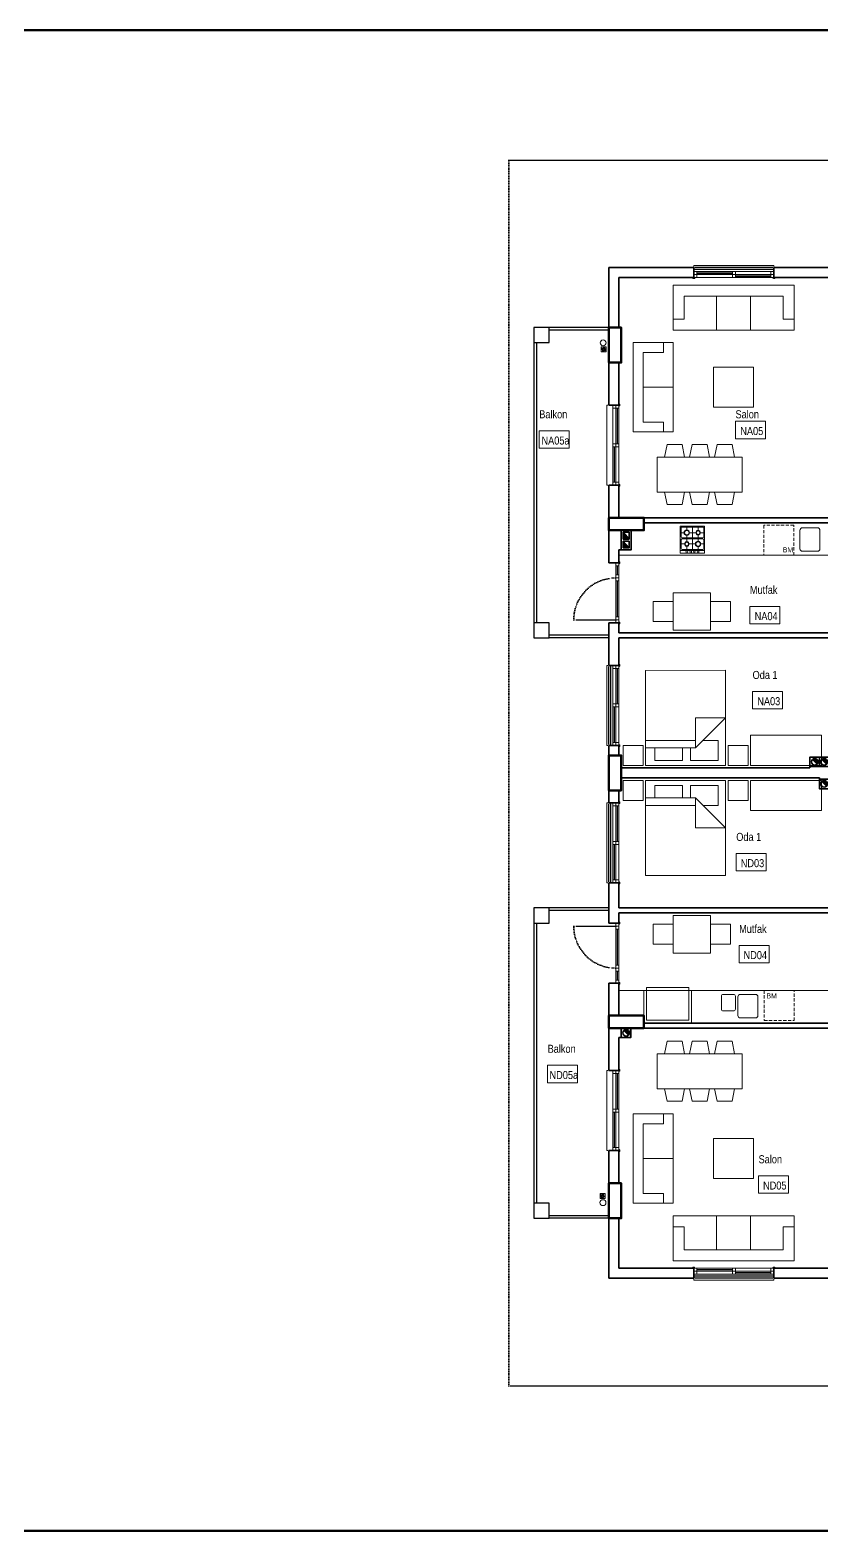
# Model space of a CAD drawing. Header units: millimetres. Extents: x 1811019 to 3717122, y -501178 to -243171.
# Drawn here: x 1863766 to 1865349, y -246506 to -243506 of the extents above; entities that cross this region are included whole.
import ezdxf
from ezdxf.enums import TextEntityAlignment as Align

# ---------------------------------------------------------------- set-up
doc = ezdxf.new("R2010")
doc.units = ezdxf.units.MM
doc.linetypes.add('izdüşüm arka', pattern=[3.175, 0, -3.175])
doc.linetypes.add('izdüşüm ön', pattern=[9.525, 6.35, -3.175])
for name, color, linetype, lineweight in [('a_ba', 6, 'Continuous', 50), ('a_doğrama', 251, 'Continuous', 20), ('a_duvar', 255, 'Continuous', 35), ('a_görünüş', 32, 'Continuous', 25), ('a_görünüş_ince', 8, 'Continuous', 20), ('a_izdüşüm_arka', 255, 'izdüşüm arka', 30), ('a_izdüşüm_ön', 6, 'izdüşüm ön', 9), ('a_not_mahal', 253, 'Continuous', 5), ('a_tefriş', 8, 'Continuous', 20), ('a_çerçeve_line', 7, 'Continuous', 50), ('m_yib', 65, 'Continuous', 20)]:
    doc.layers.add(name, color=color, linetype=linetype, lineweight=lineweight)
doc.styles.get("Standard").update_dxf_attribs({"font": 'ARIALN.TTF'})

# ---------------------------------------------------------------- blocks, each defined once
blk = doc.blocks.new('kapı_120_c_blok')
at = {"layer": 'a_doğrama', "color": 251}
for points in [[(-2, 119), (-2, 122), (0, 122), (0, 118), (-1, 118), (-2, 119)], [(2.5, 114), (2.5, 96)], [(3.5, 114), (3.5, 96)], [(2.5, 84), (2.5, 12)], [(3.5, 84), (3.5, 12)], [(-2, 1), (-2, -2), (0, -2), (0, 2), (-1, 2), (-2, 1)]]:
    blk.add_lwpolyline(points, dxfattribs=at)
for points in [[(0, 114), (6, 114), (6, 120), (0, 120)], [(0, 90), (6, 90), (6, 96), (0, 96)], [(0, 84), (6, 84), (6, 90), (0, 90)], [(0, 6), (6, 6), (6, 12), (0, 12)], [(0, 0), (6, 0), (6, 6), (0, 6)]]:
    blk.add_lwpolyline(points, close=True, dxfattribs=at)
at = {"layer": 'a_görünüş_ince', "color": 251}
for points in [[(0, 114), (0, 96)], [(6, 114), (6, 96)], [(0, 84), (0, 12)], [(6, 84), (6, 12)]]:
    blk.add_lwpolyline(points, dxfattribs=at)
at = {"layer": 'a_izdüşüm_arka', "color": 251}
blk.add_lwpolyline([(6, 6), (90, 6)], dxfattribs=at)
blk.add_arc((6, 6), 84, 0, 90, dxfattribs=at)
blk = doc.blocks.new('160p')
at = {"layer": 'a_doğrama', "color": 251}
for points in [[(-6, -6), (-6, 0), (-12, 0), (-12, -6)], [(0, -6), (0, 0), (-6, 0), (-6, -6)], [(-6, -83), (-6, -77), (-12, -77), (-12, -83)], [(0, -83), (0, -77), (-6, -77), (-6, -83)], [(-6, -160), (-6, -154), (-12, -154), (-12, -160)], [(0, -160), (0, -154), (-6, -154), (-6, -160)]]:
    blk.add_lwpolyline(points, close=True, dxfattribs=at)
for points in [[(2, -1), (2, 2), (0, 2), (0, -2), (1, -2), (2, -1)], [(-9.5, -6), (-9.5, -77)], [(-8.5, -6), (-8.5, -77)], [(-3.5, -83), (-3.5, -154)], [(-2.5, -83), (-2.5, -154)], [(2, -159), (2, -162), (0, -162), (0, -158), (1, -158), (2, -159)]]:
    blk.add_lwpolyline(points, dxfattribs=at)
at = {"layer": 'a_görünüş_ince', "color": 251}
for points in [[(-22, -160), (-24, -160), (-24, 0), (-22, 0)], [(-12, -77), (-12, -6)], [(-6, -77), (-6, -6)], [(-6, -77), (-6, -6)], [(0, -77), (0, -6)], [(-12, -154), (-12, -83)], [(-6, -154), (-6, -83)], [(-6, -154), (-6, -83)], [(0, -154), (0, -83)]]:
    blk.add_lwpolyline(points, dxfattribs=at)
blk = doc.blocks.new('baca_şönt')
at = {"layer": 'a_duvar'}
h = blk.add_hatch(color=256, dxfattribs=at)
h.dxf.hatch_style = 1
h.paths.add_polyline_path([(21.5, -5), (21.5, -17), (35, -17)])
h.paths.add_polyline_path([(4, -5), (4, -17), (17.5, -17)])
for p, q in [((4, -5), (17.5, -17)), ((17.5, -5), (17.5, -17)), ((21.5, -5), (21.5, -17)), ((21.5, -5), (35, -17))]:
    blk.add_line(p, q, dxfattribs=at)
blk.add_lwpolyline([(0, -21), (39, -21), (39, -1), (0, -1)], close=True, dxfattribs=at)
for points in [[(17.5, -5), (4, -5), (4, -17), (17.5, -17)], [(21.5, -17), (35, -17), (35, -5), (21.5, -5)]]:
    blk.add_lwpolyline(points, dxfattribs=at)
blk = doc.blocks.new('baca_müstakil')
at = {"layer": 'a_duvar'}
h = blk.add_hatch(color=256, dxfattribs=at)
h.dxf.hatch_style = 1
h.paths.add_polyline_path([(4.9, -4.9, 0.198912), (3, -9.5, 0.668179), (14.1, -14.1)])
blk.add_line((4.9, -4.9), (14.1, -14.1), dxfattribs=at)
blk.add_lwpolyline([(0, -19), (19, -19), (19, 0), (0, 0)], close=True, dxfattribs=at)
blk.add_circle((9.5, -9.5), 6.5, dxfattribs=at)
blk = doc.blocks.new('A$C2A0A03CE')
at = {"layer": 'a_tefriş'}
for p, q in [((-54, -24.3), (-54, 24.3)), ((-54, 24.3), (0, 24.3)), ((-48.6, 24.3), (-48.6, -24.3)), ((-46.8, 20.7), (-46.8, -20.7)), ((-40, 11.2), (-46.8, 11.2)), ((-25.2, 0), (-46.8, 0)), ((-27, 22.5), (-45, 22.5)), ((-35.6, 22.5), (-35.6, 15.7)), ((-35.6, 6.8), (-35.6, -7.7)), ((-25.2, 11.2), (-31, 11.2)), ((-25.2, -20.7), (-25.2, 20.7)), ((-23.4, -20.7), (-23.4, 20.7)), ((-16.6, 11.2), (-23.4, 11.2)), ((-1.8, 0), (-23.4, 0)), ((-21.6, 22.5), (-3.6, 22.5)), ((-13.1, 22.5), (-13.1, 14.8)), ((-13.1, 7.7), (-13.1, -6.8)), ((-1.8, 11.2), (-9.4, 11.2)), ((-1.8, 20.7), (-1.8, -20.7)), ((0, -24.3), (0, 24.3)), ((-54, -24.3), (0, -24.3)), ((-39.1, -11.3), (-46.8, -11.3)), ((-45, -22.5), (-27, -22.5)), ((-35.6, -14.9), (-35.6, -22.5)), ((-25.2, -11.3), (-31.9, -11.3)), ((-17.5, -11.3), (-23.4, -11.3)), ((-3.6, -22.5), (-21.6, -22.5)), ((-13.1, -15.7), (-13.1, -22.5)), ((-1.8, -11.3), (-8.5, -11.3))]:
    blk.add_line(p, q, dxfattribs=at)
for centre, radius in [((-51.4, 11.2), 1.8), ((-51.4, 3.7), 1.8), ((-35.6, 11.2), 5.4), ((-35.6, 11.2), 4.5), ((-13.1, 11.2), 4.5), ((-13.1, 11.2), 3.6), ((-51.4, -3.5), 1.8), ((-51.4, -11.3), 1.8), ((-35.6, -11.3), 4.5), ((-35.6, -11.3), 3.6), ((-13.1, -11.3), 5.4), ((-13.1, -11.3), 4.5)]:
    blk.add_circle(centre, radius, dxfattribs=at)
for centre, start, end in [((-45, 20.7), 90, 180), ((-27, 20.7), 0, 90), ((-21.6, 20.7), 90, 180), ((-3.6, 20.7), 0, 90), ((-45, -20.7), 180, 270), ((-27, -20.7), 270, 0), ((-21.6, -20.7), 180, 270), ((-3.6, -20.7), 270, 0)]:
    blk.add_arc(centre, 1.8, start, end, dxfattribs=at)
blk = doc.blocks.new('tefriş_koltuk_242x90')
at = {"layer": 'a_tefriş'}
for p, q in [((-34, -22), (-34, -90)), ((34, -22), (34, -90)), ((-99, -68), (-121, -68)), ((99, -68), (121, -68))]:
    blk.add_line(p, q, dxfattribs=at)
for points in [[(-121, -90), (-121, 0), (121, 0), (121, -90), (-121, -90)], [(-99, -68), (-99, -22), (99, -22), (99, -68)]]:
    blk.add_lwpolyline(points, dxfattribs=at)
blk = doc.blocks.new('tefriş_koltuk_202x90')
at = {"layer": 'a_tefriş'}
for p, q in [((0, -90), (0, -22)), ((-79, -68), (-101, -68)), ((79, -68), (101, -68))]:
    blk.add_line(p, q, dxfattribs=at)
for points in [[(101, -90), (101, 0), (-101, 0), (-101, -90), (101, -90)], [(79, -68), (79, -22), (-79, -22), (-79, -68)]]:
    blk.add_lwpolyline(points, dxfattribs=at)
blk = doc.blocks.new('tefriş_yatak_çift')
at = {"layer": 'a_tefriş'}
for points in [[(-85, -5), (-85, -45), (-125, -45), (-125, -5)], [(80, -195), (80, -5), (-80, -5), (-80, -195)], [(85, -5), (85, -45), (125, -45), (125, -5)]]:
    blk.add_lwpolyline(points, close=True, dxfattribs=at)
for points in [[(-6.3, -40), (-6.3, -15), (-61.3, -15), (-61.3, -40)], [(35, -55), (65, -55), (65, -15), (10, -15), (10, -40)], [(-80, -40), (20, -40), (80, -100), (20, -100), (20, -40)], [(-80, -55), (20, -55)]]:
    blk.add_lwpolyline(points, dxfattribs=at)
blk = doc.blocks.new('tefriş_süzgeç')
at = {"layer": 'a_tefriş'}
for p, q in [((5, 0), (-5, 0)), ((-5, 0), (-5, -10)), ((5, -10), (5, 0)), ((-5, -10), (5, -10)), ((-3.6, -5.1), (-4.1, -5.1)), ((-2.6, -5.1), (-3.1, -5.1)), ((-2.5, -2.5), (-2.9, -2.2)), ((-2.6, -7.6), (-2.9, -7.9)), ((-2, -3.3), (-2.3, -3)), ((-1.9, -6.9), (-2.2, -7.2)), ((-1.6, -5.1), (-2.1, -5.1)), ((-1.2, -3.9), (-1.5, -3.6)), ((-1.2, -6.2), (-1.5, -6.5)), ((-0.2, -2.5), (-0.2, -2)), ((-0.1, -1.5), (-0.1, -1)), ((-0.1, -3), (-0.1, -3.5)), ((-0.1, -6.6), (-0.1, -7.1)), ((-0.1, -7.6), (-0.1, -8.1)), ((-0.1, -8.6), (-0.1, -9.1)), ((1, -4), (1.4, -3.6)), ((1.1, -6.2), (1.4, -6.5)), ((1.5, -5.1), (2, -5.1)), ((1.7, -3.3), (2.1, -2.9)), ((1.8, -6.9), (2.1, -7.2)), ((2.5, -2.5), (2.8, -2.2)), ((2.5, -5.1), (3, -5.1)), ((2.5, -7.5), (2.8, -7.9)), ((3.5, -5.1), (4, -5.1))]:
    blk.add_line(p, q, dxfattribs=at)
for centre, radius, start, end in [((-0.1, -5.1), 4.06, 134.2896, 180), ((-0.1, -5.1), 3.56, 134.2896, 180), ((-0.1, -5.1), 3.06, 180, 225), ((-0.1, -5.1), 4.06, 225, 270), ((-0.1, -5.1), 2.56, 180, 225), ((-0.1, -5.1), 3.56, 225, 270), ((-0.4, -4.4), 2.4, 84.5943, 143.2016), ((-0.1, -5.1), 2.06, 134.2896, 180), ((-0.1, -5), 2.44, 90.343, 138.1212), ((-0.1, -5.1), 1.56, 134.2896, 180), ((-0.1, -5.1), 2.06, 225, 270), ((-0.1, -5.1), 1.56, 225, 270), ((-0.1, -5.1), 4.06, 45, 90), ((-0.1, -5.1), 3.56, 45, 90), ((-0.1, -5.1), 2.06, 45, 90), ((-0.1, -5.1), 1.56, 45, 90), ((-0.1, -5.1), 2.56, 270, 315.7104), ((-0.1, -5.1), 3.06, 270, 315.7104), ((-0.1, -5.1), 1.56, 314.2896, 360), ((-0.1, -5.1), 2.06, 314.2896, 360), ((-0.1, -5.1), 2.56, 360, 45), ((-0.1, -5.1), 3.06, 360, 45), ((-0.1, -5.1), 3.56, 314.2896, 360), ((-0.1, -5.1), 4.06, 314.2896, 360)]:
    blk.add_arc(centre, radius, start, end, dxfattribs=at)

msp = doc.modelspace()

# ---------------------------------------------------------------- linework, layer by layer
at = {"layer": 'a_ba', "color": 253}
for points in [[(1864922.7, -244171.3), (1864947.7, -244171.3), (1864947.7, -244101.3), (1864922.7, -244101.3)], [(1864922.7, -244481.3), (1864922.7, -244506.3), (1864992.7, -244506.3), (1864992.7, -244481.3)], [(1864922.7, -245026.3), (1864947.7, -245026.3), (1864947.7, -244956.3), (1864922.7, -244956.3)], [(1864922.7, -245476.3), (1864922.7, -245501.3), (1864992.7, -245501.3), (1864992.7, -245476.3)], [(1864922.7, -245881.3), (1864947.7, -245881.3), (1864947.7, -245811.3), (1864922.7, -245811.3)]]:
    msp.add_lwpolyline(points, close=True, dxfattribs=at)
at = {"layer": 'a_duvar'}
for p, q in [((1865092.7, -243981.3), (1864922.7, -243981.3)), ((1864922.7, -243981.3), (1864922.7, -244101.3)), ((1865457.7, -243981.3), (1865252.7, -243981.3)), ((1864942.7, -244001.3), (1865092.7, -244001.3)), ((1864942.7, -244101.3), (1864942.7, -244001.3)), ((1865252.7, -244001.3), (1865402.7, -244001.3)), ((1864922.7, -244121.3), (1864922.7, -244256.3)), ((1864942.7, -244256.3), (1864942.7, -244171.3)), ((1864922.7, -244416.3), (1864922.7, -244571.3)), ((1864942.7, -244481.3), (1864942.7, -244416.3)), ((1865532.7, -244481.3), (1864942.7, -244481.3)), ((1864992.7, -244491.3), (1865532.7, -244491.3)), ((1864942.7, -244571.3), (1864942.7, -244545.3)), ((1864922.7, -244691.3), (1864922.7, -244776.3)), ((1864942.7, -244711.3), (1864942.7, -244691.3)), ((1865532.7, -244711.3), (1864942.7, -244711.3)), ((1864942.7, -244721.3), (1865532.7, -244721.3)), ((1864942.7, -244776.3), (1864942.7, -244721.3)), ((1864922.7, -244936.3), (1864922.7, -245051.3)), ((1864942.7, -244956.3), (1864942.7, -244936.3)), ((1865324.7, -244981.3), (1864947.7, -244981.3)), ((1864947.7, -245001.3), (1865343.7, -245001.3)), ((1864942.7, -245051.3), (1864942.7, -245026.3)), ((1864922.7, -245051.3), (1864942.7, -245051.3)), ((1864922.7, -245211.3), (1864922.7, -245291.3)), ((1864922.7, -245211.3), (1864942.7, -245211.3)), ((1864942.7, -245261.3), (1864942.7, -245211.3)), ((1865532.7, -245261.3), (1864942.7, -245261.3)), ((1864942.7, -245271.3), (1865532.7, -245271.3)), ((1864942.7, -245291.3), (1864942.7, -245271.3)), ((1864922.7, -245411.3), (1864922.7, -245586.3)), ((1864942.7, -245476.3), (1864942.7, -245411.3)), ((1864942.7, -245501.3), (1865532.7, -245501.3)), ((1865522.7, -245491.3), (1864992.7, -245491.3)), ((1864942.7, -245586.3), (1864942.7, -245520.3)), ((1864922.7, -245746.3), (1864922.7, -245861.3)), ((1864942.7, -245811.3), (1864942.7, -245746.3)), ((1864922.7, -245881.3), (1864922.7, -246001.3)), ((1864942.7, -245981.3), (1864942.7, -245881.3)), ((1865092.7, -245981.3), (1864942.7, -245981.3)), ((1865402.7, -245981.3), (1865252.7, -245981.3)), ((1864922.7, -246001.3), (1865092.7, -246001.3)), ((1865252.7, -246001.3), (1865457.7, -246001.3))]:
    msp.add_line(p, q, dxfattribs=at)
for points in [[(1865092.7, -244001.3), (1865092.7, -243981.3)], [(1865252.7, -244001.3), (1865252.7, -243981.3)], [(1864942.7, -244256.3), (1864922.7, -244256.3)], [(1864942.7, -244416.3), (1864922.7, -244416.3)], [(1864947.7, -244545.3), (1864942.7, -244545.3)], [(1864942.7, -244571.3), (1864922.7, -244571.3)], [(1864942.7, -244691.3), (1864922.7, -244691.3)], [(1864922.7, -244776.3), (1864942.7, -244776.3)], [(1864922.7, -244936.3), (1864942.7, -244936.3)], [(1865324.7, -244978.8), (1865324.7, -244981.3)], [(1865343.7, -245003.8), (1865343.7, -245001.3)], [(1864942.7, -245291.3), (1864922.7, -245291.3)], [(1864942.7, -245411.3), (1864922.7, -245411.3)], [(1864947.7, -245520.3), (1864942.7, -245520.3)], [(1864922.7, -245586.3), (1864942.7, -245586.3)], [(1864922.7, -245746.3), (1864942.7, -245746.3)], [(1865092.7, -246001.3), (1865092.7, -245981.3)], [(1865252.7, -246001.3), (1865252.7, -245981.3)]]:
    msp.add_lwpolyline(points, dxfattribs=at)
at = {"layer": 'a_görünüş', "color": 251}
for points in [[(1865250.7, -243981.3), (1865094.7, -243981.3)], [(1865250.7, -243985.3), (1865094.7, -243985.3)], [(1864922.7, -244101.3), (1864803.2, -244101.3)], [(1864922.7, -244106.3), (1864803.2, -244106.3)], [(1864773.2, -244131.3), (1864773.2, -244691.3)], [(1864778.2, -244131.3), (1864778.2, -244691.3)], [(1864922.7, -244716.3), (1864803.2, -244716.3)], [(1864922.7, -244721.3), (1864803.2, -244721.3)], [(1864922.7, -244934.3), (1864922.7, -244778.3)], [(1864926.7, -244934.3), (1864926.7, -244778.3)], [(1864922.7, -245209.3), (1864922.7, -245053.3)], [(1864926.7, -245209.3), (1864926.7, -245053.3)], [(1864922.7, -245261.3), (1864803.2, -245261.3)], [(1864922.7, -245266.3), (1864803.2, -245266.3)], [(1864773.2, -245291.3), (1864773.2, -245851.3)], [(1864778.2, -245291.3), (1864778.2, -245851.3)], [(1864922.7, -245876.3), (1864803.2, -245876.3)], [(1864922.7, -245881.3), (1864803.2, -245881.3)], [(1865250.7, -245997.3), (1865094.7, -245997.3)], [(1865250.7, -246001.3), (1865094.7, -246001.3)]]:
    msp.add_lwpolyline(points, dxfattribs=at)
for points in [[(1864773.2, -244131.3), (1864803.2, -244131.3), (1864803.2, -244101.3), (1864773.2, -244101.3)], [(1864773.2, -244721.3), (1864803.2, -244721.3), (1864803.2, -244691.3), (1864773.2, -244691.3)], [(1864773.2, -245291.3), (1864803.2, -245291.3), (1864803.2, -245261.3), (1864773.2, -245261.3)], [(1864773.2, -245881.3), (1864803.2, -245881.3), (1864803.2, -245851.3), (1864773.2, -245851.3)]]:
    msp.add_lwpolyline(points, close=True, dxfattribs=at)
at = {"layer": 'a_izdüşüm_arka'}
msp.add_lwpolyline([(1864722.7, -243766.3), (1867202.7, -243766.3), (1867202.7, -246216.3), (1864722.7, -246216.3)], close=True, dxfattribs=at)
at = {"layer": 'a_izdüşüm_ön', "color": 251}
for points in [[(1865292.2, -244556.3), (1865292.2, -244496.3), (1865232.2, -244496.3), (1865232.2, -244556.3)], [(1865233.2, -245426.3), (1865233.2, -245486.3), (1865293.2, -245486.3), (1865293.2, -245426.3)]]:
    msp.add_lwpolyline(points, close=True, dxfattribs=at)
at = {"layer": 'a_not_mahal'}
for points in [[(1865235.9, -244288.5), (1865175.9, -244288.5), (1865175.9, -244323.5), (1865235.9, -244323.5)], [(1864843.7, -244307.5), (1864783.7, -244307.5), (1864783.7, -244342.5), (1864843.7, -244342.5)], [(1865264.7, -244658.5), (1865204.7, -244658.5), (1865204.7, -244693.5), (1865264.7, -244693.5)], [(1865270, -244828.5), (1865210, -244828.5), (1865210, -244863.5), (1865270, -244863.5)], [(1865237.4, -245152.2), (1865177.4, -245152.2), (1865177.4, -245187.2), (1865237.4, -245187.2)], [(1865243.1, -245336), (1865183.1, -245336), (1865183.1, -245371), (1865243.1, -245371)], [(1864860.4, -245575.7), (1864800.4, -245575.7), (1864800.4, -245610.7), (1864860.4, -245610.7)], [(1865282, -245796.5), (1865222, -245796.5), (1865222, -245831.5), (1865282, -245831.5)]]:
    msp.add_lwpolyline(points, close=True, dxfattribs=at)
at = {"layer": 'a_tefriş'}
for p, q in [((1864944.7, -244556.3), (1865437.7, -244556.3)), ((1865530.7, -245426.3), (1864944.7, -245426.3))]:
    msp.add_line(p, q, dxfattribs=at)
for points in [[(1865132.1, -244180.4), (1865212.1, -244180.4), (1865212.1, -244260.4), (1865132.1, -244260.4)], [(1865019.2, -244360), (1865189.2, -244360), (1865189.2, -244430), (1865019.2, -244430)], [(1865051.2, -244688.8), (1865051.2, -244648.8), (1865011.2, -244648.8), (1865011.2, -244688.8)], [(1865126.2, -244706.3), (1865126.2, -244631.3), (1865051.2, -244631.3), (1865051.2, -244706.3)], [(1865166.2, -244688.8), (1865126.2, -244688.8), (1865126.2, -244648.8), (1865166.2, -244648.8)], [(1865347.7, -244916.2), (1865347.7, -244976.2), (1865206.1, -244976.2), (1865206.1, -244916.2)], [(1865347.7, -245066.3), (1865347.7, -245006.3), (1865206.1, -245006.3), (1865206.1, -245066.3)], [(1865126.2, -245351.3), (1865126.2, -245276.3), (1865051.2, -245276.3), (1865051.2, -245351.3)], [(1865051.2, -245333.8), (1865051.2, -245293.8), (1865011.2, -245293.8), (1865011.2, -245333.8)], [(1865166.2, -245333.8), (1865126.2, -245333.8), (1865126.2, -245293.8), (1865166.2, -245293.8)], [(1865019.2, -245622.6), (1865189.2, -245622.6), (1865189.2, -245552.6), (1865019.2, -245552.6)], [(1865132.1, -245802.1), (1865212.1, -245802.1), (1865212.1, -245722.1), (1865132.1, -245722.1)]]:
    msp.add_lwpolyline(points, close=True, dxfattribs=at)
for points in [[(1865074.2, -244360), (1865069.2, -244335), (1865039.2, -244335), (1865034.2, -244360)], [(1865124.2, -244360), (1865119.2, -244335), (1865089.2, -244335), (1865084.2, -244360)], [(1865174.2, -244360), (1865169.2, -244335), (1865139.2, -244335), (1865134.2, -244360)], [(1865074.2, -244430), (1865069.2, -244455), (1865039.2, -244455), (1865034.2, -244430)], [(1865124.2, -244430), (1865119.2, -244455), (1865089.2, -244455), (1865084.2, -244430)], [(1865174.2, -244430), (1865169.2, -244455), (1865139.2, -244455), (1865134.2, -244430)], [(1864992.7, -245474.3), (1864992.7, -245426.3)], [(1864997.7, -245485.3), (1864997.7, -245420.3), (1865082.7, -245420.3), (1865082.7, -245485.3), (1864997.7, -245485.3), (1864997.7, -245426.3), (1865082.7, -245426.3)], [(1865087.7, -245426.3), (1865087.7, -245489.3)], [(1865074.2, -245552.6), (1865069.2, -245527.6), (1865039.2, -245527.6), (1865034.2, -245552.6)], [(1865124.2, -245552.6), (1865119.2, -245527.6), (1865089.2, -245527.6), (1865084.2, -245552.6)], [(1865174.2, -245552.6), (1865169.2, -245527.6), (1865139.2, -245527.6), (1865134.2, -245552.6)], [(1865074.2, -245622.6), (1865069.2, -245647.6), (1865039.2, -245647.6), (1865034.2, -245622.6)], [(1865124.2, -245622.6), (1865119.2, -245647.6), (1865089.2, -245647.6), (1865084.2, -245622.6)], [(1865174.2, -245622.6), (1865169.2, -245647.6), (1865139.2, -245647.6), (1865134.2, -245622.6)]]:
    msp.add_lwpolyline(points, dxfattribs=at)
for points in [[(1865344.7, -244506.4, 0.414214), (1865339.7, -244501.4), (1865309.7, -244501.4, 0.414214), (1865304.7, -244506.4), (1865304.7, -244543.4, 0.414214), (1865309.7, -244548.4), (1865339.7, -244548.4, 0.414214), (1865344.7, -244543.4), (1865344.7, -244506.4)], [(1865147.7, -245463.5, 0.414214), (1865151.2, -245467), (1865172.2, -245467, 0.414214), (1865175.7, -245463.5), (1865175.7, -245437.6, 0.414214), (1865172.2, -245434.1), (1865151.2, -245434.1, 0.414214), (1865147.7, -245437.6), (1865147.7, -245463.5)], [(1865180.7, -245476.1, 0.414214), (1865185.7, -245481.1), (1865215.7, -245481.1, 0.414214), (1865220.7, -245476.1), (1865220.7, -245439.1, 0.414214), (1865215.7, -245434.1), (1865185.7, -245434.1, 0.414214), (1865180.7, -245439.1), (1865180.7, -245476.1)]]:
    msp.add_lwpolyline(points, format="xyb", dxfattribs=at)
at = {"layer": 'a_çerçeve_line'}
msp.add_lwpolyline([(1872123.9, -246506.5), (1872123.9, -243506.5), (1853005.4, -243506.5), (1853005.4, -246506.5)], close=True, dxfattribs=at)
at = {"layer": 'm_yib'}
for centre in [(1864911.3, -244131.7), (1864911, -245850.2)]:
    msp.add_circle(centre, 5.92, dxfattribs=at)

# ---------------------------------------------------------------- block references
at = {"xscale": -1}
msp.add_blockref('kapı_120_c_blok', (1864942.7, -244691.3), dxfattribs=at)
at = {"rotation": 180}
msp.add_blockref('kapı_120_c_blok', (1864942.7, -245291.3), dxfattribs=at)
at = {"layer": 'a_duvar', "xscale": -1}
for name, p, rotation in [('160p', (1865092.7, -244001.3), 90), ('160p', (1864942.7, -244416.3), 180), ('baca_şönt', (1864968.7, -244545.3), 270), ('160p', (1864942.7, -244936.3), 180), ('baca_müstakil', (1865324.7, -244959.8), 90), ('baca_müstakil', (1865343.7, -244959.8), 90), ('baca_müstakil', (1865343.7, -245003.8), 90), ('160p', (1864942.7, -245211.3), 180), ('baca_müstakil', (1864947.7, -245501.3), 90), ('160p', (1864942.7, -245746.3), 180), ('160p', (1865252.7, -245981.3), 270)]:
    msp.add_blockref(name, p, dxfattribs=dict(at, rotation=rotation))
at = {"layer": 'a_tefriş', "xscale": -1}
msp.add_blockref('tefriş_koltuk_242x90', (1865172.1, -244016.3), dxfattribs=at)
at = {"layer": 'a_tefriş'}
for name, p, rotation in [('tefriş_süzgeç', (1864912.2, -244149.9), 179.9999999999999), ('tefriş_koltuk_242x90', (1865172.1, -245966.3), 180)]:
    msp.add_blockref(name, p, dxfattribs=dict(at, rotation=rotation))
at = {"layer": 'a_tefriş', "lineweight": -3, "extrusion": (-1.39694e-31, -2.24181e-16, -1), "xscale": -0.8823529411764706, "yscale": 0.8823529411764706, "zscale": -0.8823529411764706, "rotation": 270}
msp.add_blockref('tefriş_koltuk_202x90', (-1864971.7, -244220.4), dxfattribs=at)
at = {"layer": 'a_tefriş', "color": 113, "xscale": -1, "rotation": 269.9992036728955}
msp.add_blockref('A$C2A0A03CE', (1865089.9, -244498.1), dxfattribs=at)
at = {"layer": 'a_tefriş', "extrusion": (0, 0, -1), "zscale": -1, "rotation": 179.9698299032536}
msp.add_blockref('tefriş_yatak_çift', (-1865076.1, -244981.3), dxfattribs=at)
at = {"layer": 'a_tefriş', "extrusion": (0, 0, -1), "xscale": -1, "zscale": -1, "rotation": 0.0301700967464047}
msp.add_blockref('tefriş_yatak_çift', (-1865076.1, -245001.3), dxfattribs=at)
at = {"layer": 'a_tefriş', "lineweight": -3, "extrusion": (-1.39694e-31, 2.24181e-16, -1), "xscale": 0.8823529411764706, "yscale": 0.8823529411764706, "zscale": -0.8823529411764706, "rotation": 270}
msp.add_blockref('tefriş_koltuk_202x90', (-1864971.7, -245762.1), dxfattribs=at)
at = {"layer": 'a_tefriş'}
msp.add_blockref('tefriş_süzgeç', (1864910.1, -245832), dxfattribs=at)

# ---------------------------------------------------------------- texts
at = {"layer": 'a_not_mahal'}
for s, height, p in [('Balkon', 16, (1864783.7, -244282.5)), ('Salon', 16, (1865175.9, -244282.5)), ('BM', 10, (1865270.4, -244550.5)), ('Mutfak', 16, (1865204.7, -244633.5)), ('Oda 1', 16, (1865210, -244803.5)), ('Oda 1', 16, (1865177.4, -245127.2)), ('Mutfak', 16, (1865183.1, -245311)), ('BM', 10, (1865237.9, -245442)), ('Balkon', 16, (1864800.4, -245550.7)), ('Salon', 16, (1865222, -245771.5))]:
    msp.add_text(s, height=height, dxfattribs=at).set_placement(p)
for s, p in [('NA05a', (1864816.2, -244335)), ('NA05', (1865208.4, -244316)), ('NA04', (1865237.2, -244686)), ('NA03', (1865242.4, -244856)), ('ND03', (1865209.8, -245179.7)), ('ND04', (1865215.5, -245363.5)), ('ND05a', (1864832.8, -245603.2)), ('ND05', (1865254.4, -245824))]:
    msp.add_text(s, height=16, rotation=360, dxfattribs=at).set_placement(p, align=Align.CENTER)

doc.saveas('drawing.dxf')
